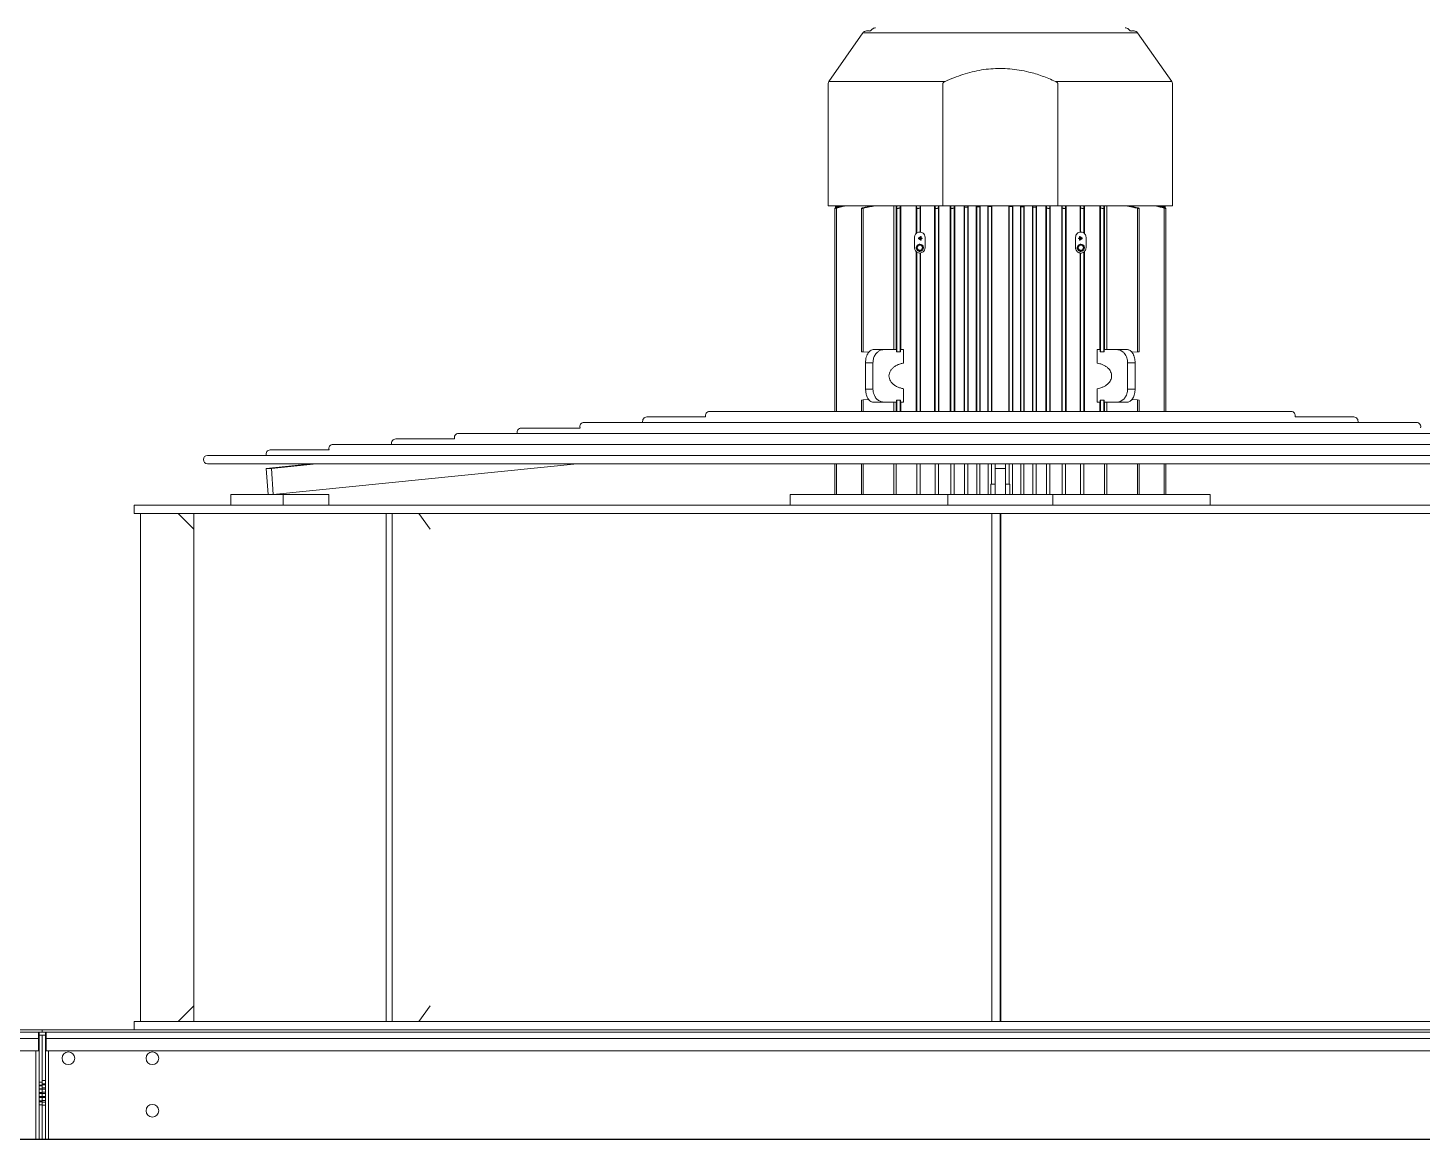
# Model space of a CAD drawing. Header units: centimetres. Extents: x 138114 to 163114, y -131897 to -111897.
# Drawn here: x 143332.5 to 143498.5, y -125928.1 to -125795.8 of the extents above; entities that cross this region are included whole.
import ezdxf

# ---------------------------------------------------------------- set-up
doc = ezdxf.new("R2010")
doc.units = ezdxf.units.CM
doc.header["$LTSCALE"] = 1.5
doc.layers.add('T-CIHAZ', color=101, linetype='Continuous', lineweight=30)

# ---------------------------------------------------------------- blocks, each defined once
blk = doc.blocks.new('BHETRBRTD')
at = {"color": 253, "lineweight": 18}
for p, q in [((-131.74, 807.47), (-135.8, 801.67)), ((-131.74, 807.47), (-99.04, 807.47)), ((-131.02, 807.69), (-131.33, 807.69)), ((-99.45, 807.69), (-99.77, 807.69)), ((-94.98, 801.67), (-99.04, 807.47)), ((-135.89, 801.39), (-135.89, 786.88)), ((-121.97, 801.67), (-135.8, 801.67)), ((-122.24, 786.88), (-122.24, 801.39)), ((-94.98, 801.67), (-108.82, 801.67)), ((-108.54, 801.39), (-108.54, 786.88)), ((-94.89, 786.88), (-94.89, 801.39)), ((-122.24, 786.88), (-135.89, 786.88)), ((-135.02, 786.8), (-135.02, 786.76)), ((-134.83, 786.85), (-134.74, 786.88)), ((-134.83, 786.84), (-134.83, 786.82)), ((-134.83, 786.8), (-134.83, 786.76)), ((-128.08, 769.75), (-128.08, 786.88)), ((-127.8, 786.88), (-127.8, 769.75)), ((-127.25, 769.75), (-127.25, 786.88)), ((-125.41, 786.88), (-125.41, 783.57)), ((-124.88, 783.74), (-124.88, 786.88)), ((-123.22, 786.88), (-123.22, 762.39)), ((-122.7, 762.39), (-122.7, 786.88)), ((-116.83, 786.88), (-122.24, 786.88)), ((-121.34, 786.88), (-121.34, 762.39)), ((-120.82, 762.39), (-120.82, 786.88)), ((-119.7, 786.88), (-119.7, 762.39)), ((-119.21, 762.39), (-119.21, 786.88)), ((-118.25, 786.88), (-118.25, 762.39)), ((-118.2, 762.39), (-118.2, 786.8)), ((-117.83, 786.82), (-117.83, 762.39)), ((-117.78, 762.39), (-117.78, 786.88)), ((-116.87, 786.88), (-116.87, 762.39)), ((-116.83, 786.88), (-116.45, 786.88)), ((-116.83, 762.39), (-116.83, 786.84)), ((-114.33, 786.88), (-116.45, 786.88)), ((-116.45, 786.88), (-116.45, 786.85)), ((-116.45, 786.88), (-116.45, 786.88)), ((-116.45, 786.85), (-116.45, 762.39)), ((-116.41, 762.39), (-116.41, 786.88)), ((-114.37, 786.88), (-114.37, 762.39)), ((-114.33, 786.88), (-113.95, 786.88)), ((-114.33, 786.85), (-114.33, 786.88)), ((-114.33, 786.88), (-114.33, 786.88)), ((-114.33, 762.39), (-114.33, 786.85)), ((-108.54, 786.88), (-113.95, 786.88)), ((-113.95, 786.84), (-113.95, 762.39)), ((-113.91, 762.39), (-113.91, 786.88)), ((-113, 786.88), (-113, 762.39)), ((-112.95, 762.39), (-112.95, 786.82)), ((-112.58, 786.8), (-112.58, 762.39)), ((-112.53, 762.39), (-112.53, 786.88)), ((-111.57, 786.88), (-111.57, 762.39)), ((-111.08, 762.39), (-111.08, 786.88)), ((-109.96, 786.88), (-109.96, 762.39)), ((-109.44, 762.39), (-109.44, 786.88)), ((-94.89, 786.88), (-108.54, 786.88)), ((-108.09, 786.88), (-108.09, 762.39)), ((-107.56, 762.39), (-107.56, 786.88)), ((-105.9, 786.88), (-105.9, 783.74)), ((-105.37, 783.57), (-105.37, 786.88)), ((-103.54, 786.88), (-103.54, 769.75)), ((-102.98, 769.75), (-102.98, 786.88)), ((-102.7, 786.88), (-102.7, 769.75)), ((-96.05, 786.88), (-95.95, 786.85)), ((-95.95, 786.82), (-95.95, 786.84)), ((-95.95, 786.76), (-95.95, 786.8)), ((-95.77, 786.76), (-95.77, 786.8)), ((-135.09, 786.57), (-135.09, 762.39)), ((-135.02, 786.76), (-135.02, 786.7)), ((-135.02, 786.7), (-135.02, 786.6)), ((-134.9, 786.61), (-134.9, 762.39)), ((-134.83, 786.74), (-134.83, 786.65)), ((-131.92, 786.57), (-131.92, 769.5)), ((-131.73, 786.58), (-131.73, 769.48)), ((-127.7, 769.5), (-127.7, 786.58)), ((-127.33, 786.64), (-127.33, 769.5)), ((-125.33, 783.64), (-125.33, 786.59)), ((-124.95, 786.64), (-124.95, 783.75)), ((-123.14, 762.39), (-123.14, 786.6)), ((-122.77, 786.64), (-122.77, 762.39)), ((-121.27, 762.39), (-121.27, 786.61)), ((-120.89, 786.63), (-120.89, 762.39)), ((-119.64, 762.39), (-119.64, 786.73)), ((-119.27, 786.75), (-119.27, 762.39)), ((-111.52, 762.39), (-111.52, 786.75)), ((-111.14, 786.73), (-111.14, 762.39)), ((-109.89, 762.39), (-109.89, 786.63)), ((-109.52, 786.61), (-109.52, 762.39)), ((-108.02, 762.39), (-108.02, 786.64)), ((-107.64, 786.6), (-107.64, 762.39)), ((-105.83, 783.75), (-105.83, 786.64)), ((-105.45, 786.59), (-105.45, 783.64)), ((-103.45, 769.5), (-103.45, 786.64)), ((-103.08, 786.58), (-103.08, 769.5)), ((-99.05, 769.48), (-99.05, 786.58)), ((-98.86, 769.48), (-98.86, 786.57)), ((-95.95, 786.65), (-95.95, 786.74)), ((-95.88, 762.39), (-95.88, 786.61)), ((-95.77, 786.7), (-95.77, 786.76)), ((-95.77, 786.6), (-95.77, 786.7)), ((-95.7, 762.39), (-95.7, 786.57)), ((-124.98, 783.75), (-125.14, 783.73)), ((-125.6, 783.13), (-125.6, 781.88)), ((-125.15, 782.17), (-125.31, 781.88)), ((-125.31, 781.88), (-125.15, 781.58)), ((-125.16, 782.2), (-125.15, 782.17)), ((-124.81, 782.17), (-125.15, 782.17)), ((-125.13, 782.93), (-125.13, 783.07)), ((-125.13, 783.07), (-125.07, 783.07)), ((-125.07, 782.93), (-125.13, 782.93)), ((-125.07, 783.07), (-125.07, 782.93)), ((-125.01, 782.86), (-125.01, 783.14)), ((-125.01, 783.14), (-124.95, 783.14)), ((-124.95, 782.86), (-125.01, 782.86)), ((-124.95, 783.14), (-124.95, 782.86)), ((-124.88, 782.78), (-124.88, 783.22)), ((-124.88, 783.22), (-124.82, 783.22)), ((-124.82, 782.78), (-124.88, 782.78)), ((-124.82, 783.22), (-124.82, 783.03)), ((-124.82, 783.03), (-124.7, 783.03)), ((-124.7, 782.97), (-124.82, 782.97)), ((-124.82, 782.97), (-124.82, 782.78)), ((-124.64, 781.88), (-124.81, 782.17)), ((-124.81, 781.58), (-124.64, 781.88)), ((-124.7, 783.03), (-124.7, 782.97)), ((-124.35, 781.88), (-124.35, 783.13)), ((-106.43, 781.88), (-106.43, 783.13)), ((-105.97, 782.17), (-106.14, 781.88)), ((-106.14, 781.88), (-105.97, 781.58)), ((-106.09, 783.03), (-106.09, 782.97)), ((-105.96, 783.03), (-106.09, 783.03)), ((-106.09, 782.97), (-105.96, 782.97)), ((-105.99, 782.2), (-105.97, 782.17)), ((-105.64, 782.17), (-105.97, 782.17)), ((-105.96, 783.22), (-105.96, 783.03)), ((-105.9, 783.22), (-105.96, 783.22)), ((-105.96, 782.97), (-105.96, 782.78)), ((-105.9, 782.78), (-105.96, 782.78)), ((-105.9, 782.78), (-105.9, 783.22)), ((-105.84, 783.14), (-105.77, 783.14)), ((-105.84, 783.14), (-105.84, 782.86)), ((-105.84, 782.86), (-105.77, 782.86)), ((-105.77, 782.86), (-105.77, 783.14)), ((-105.65, 783.07), (-105.71, 783.07)), ((-105.71, 783.07), (-105.71, 782.93)), ((-105.71, 782.93), (-105.65, 782.93)), ((-105.65, 782.93), (-105.65, 783.07)), ((-105.47, 781.88), (-105.64, 782.17)), ((-105.64, 781.58), (-105.47, 781.88)), ((-105.18, 783.13), (-105.18, 781.88)), ((-125.41, 781.43), (-125.41, 762.39)), ((-125.33, 762.39), (-125.33, 781.36)), ((-125.15, 781.58), (-124.81, 781.58)), ((-124.95, 781.25), (-124.95, 762.39)), ((-124.88, 762.39), (-124.88, 781.26)), ((-105.97, 781.58), (-105.64, 781.58)), ((-105.9, 781.26), (-105.9, 762.39)), ((-105.83, 762.39), (-105.83, 781.25)), ((-105.45, 781.36), (-105.45, 762.39)), ((-105.37, 762.39), (-105.37, 781.43)), ((-135.09, 778.25), (-135.09, 766.13)), ((-135.09, 778.25), (-135.09, 778.25)), ((-95.7, 778.25), (-95.69, 778.25)), ((-95.69, 778.25), (-95.69, 766.13)), ((-131.73, 769.48), (-131.08, 769.43)), ((-129.25, 769.75), (-130.52, 769.75)), ((-127.76, 769.75), (-129.25, 769.75)), ((-127.76, 769.75), (-127.76, 769.5)), ((-127.76, 769.5), (-127.7, 769.5)), ((-127.33, 769.5), (-127.26, 769.5)), ((-127.26, 769.5), (-127.26, 769.75)), ((-126.92, 769.75), (-127.26, 769.75)), ((-126.92, 768.15), (-126.92, 769.75)), ((-103.87, 769.75), (-103.87, 768.15)), ((-103.52, 769.75), (-103.87, 769.75)), ((-103.52, 769.75), (-103.52, 769.5)), ((-103.52, 769.5), (-103.45, 769.5)), ((-103.08, 769.5), (-103.45, 769.5)), ((-103.08, 769.5), (-103.02, 769.5)), ((-103.02, 769.5), (-103.02, 769.75)), ((-101.53, 769.75), (-103.02, 769.75)), ((-100.26, 769.75), (-101.53, 769.75)), ((-99.72, 769.43), (-99.05, 769.48)), ((-131.43, 768.19), (-130.55, 768.19)), ((-131.43, 765.06), (-131.43, 768.19)), ((-130.55, 768.19), (-130.55, 765.06)), ((-100.23, 765.06), (-100.23, 768.19)), ((-99.35, 768.19), (-100.23, 768.19)), ((-99.35, 768.19), (-99.35, 765.06)), ((-135.09, 766.13), (-135.09, 766.13)), ((-95.69, 766.13), (-95.7, 766.13)), ((-131.92, 763.75), (-131.73, 763.77)), ((-131.92, 763.75), (-131.92, 762.39)), ((-131.08, 763.82), (-131.73, 763.77)), ((-131.73, 763.77), (-131.73, 762.39)), ((-131.43, 765.06), (-130.55, 765.06)), ((-127.76, 763.5), (-127.76, 763.75)), ((-127.7, 763.75), (-127.76, 763.75)), ((-127.7, 762.39), (-127.7, 763.75)), ((-127.52, 763.75), (-127.7, 763.75)), ((-127.33, 763.75), (-127.33, 762.39)), ((-127.26, 763.75), (-127.33, 763.75)), ((-127.26, 763.75), (-127.26, 763.5)), ((-126.92, 763.5), (-126.92, 765.1)), ((-103.87, 765.1), (-103.87, 763.5)), ((-103.52, 763.5), (-103.52, 763.75)), ((-103.45, 763.75), (-103.52, 763.75)), ((-103.45, 762.39), (-103.45, 763.75)), ((-103.27, 763.75), (-103.45, 763.75)), ((-103.08, 763.75), (-103.08, 762.39)), ((-103.02, 763.75), (-103.08, 763.75)), ((-103.02, 763.75), (-103.02, 763.5)), ((-100.23, 765.06), (-99.35, 765.06)), ((-99.05, 763.77), (-99.71, 763.82)), ((-99.05, 762.39), (-99.05, 763.77)), ((-99.05, 763.77), (-98.86, 763.75)), ((-98.86, 762.39), (-98.86, 763.75)), ((-80.78, 762.39), (-150.01, 762.39)), ((-129.25, 763.5), (-130.52, 763.5)), ((-129.25, 763.5), (-127.76, 763.5)), ((-128.08, 762.39), (-128.08, 763.5)), ((-127.8, 763.5), (-127.8, 762.39)), ((-127.26, 763.5), (-126.92, 763.5)), ((-127.25, 762.39), (-127.25, 763.5)), ((-103.87, 763.5), (-103.52, 763.5)), ((-103.54, 763.5), (-103.54, 762.39)), ((-103.02, 763.5), (-101.53, 763.5)), ((-102.98, 762.39), (-102.98, 763.5)), ((-102.7, 763.5), (-102.7, 762.39)), ((-100.26, 763.5), (-101.53, 763.5)), ((-65.83, 761.08), (-164.95, 761.08)), ((-150.48, 761.73), (-157.48, 761.73)), ((-73.31, 761.73), (-80.3, 761.73)), ((-58.36, 760.42), (-65.36, 760.42)), ((-50.89, 759.77), (-179.89, 759.77)), ((-43.42, 759.12), (-50.42, 759.12)), ((-21.01, 757.16), (-209.78, 757.16)), ((-35.95, 758.46), (-194.83, 758.46)), ((-28.48, 757.81), (-35.47, 757.81)), ((-209.78, 756.16), (-21.01, 756.16)), ((-135.09, 756.16), (-135.09, 752.5)), ((-134.9, 756.16), (-134.9, 752.5)), ((-131.92, 756.16), (-131.92, 752.5)), ((-131.73, 756.16), (-131.73, 752.5)), ((-128.08, 752.5), (-128.08, 756.16)), ((-127.8, 756.16), (-127.8, 752.5)), ((-125.33, 752.5), (-125.33, 756.16)), ((-124.95, 756.16), (-124.95, 752.5)), ((-123.14, 752.5), (-123.14, 756.16)), ((-122.77, 756.16), (-122.77, 752.5)), ((-121.27, 752.5), (-121.27, 756.16)), ((-120.89, 756.16), (-120.89, 752.5)), ((-119.64, 752.5), (-119.64, 756.16)), ((-119.27, 756.16), (-119.27, 752.5)), ((-118.2, 752.5), (-118.2, 756.16)), ((-117.83, 756.16), (-117.83, 752.5)), ((-116.83, 752.5), (-116.83, 756.16)), ((-116.45, 756.16), (-116.45, 753.75)), ((-116.02, 756.16), (-116.02, 755.61)), ((-114.77, 755.61), (-116.02, 755.61)), ((-116.02, 755.61), (-116.02, 752.5)), ((-114.77, 756.16), (-114.77, 755.61)), ((-114.77, 755.61), (-114.77, 752.5)), ((-114.33, 753.75), (-114.33, 756.16)), ((-113.95, 756.16), (-113.95, 752.5)), ((-112.95, 752.5), (-112.95, 756.16)), ((-112.58, 756.16), (-112.58, 752.5)), ((-111.52, 752.5), (-111.52, 756.16)), ((-111.14, 756.16), (-111.14, 752.5)), ((-109.89, 752.5), (-109.89, 756.16)), ((-109.52, 756.16), (-109.52, 752.5)), ((-108.02, 752.5), (-108.02, 756.16)), ((-107.64, 756.16), (-107.64, 752.5)), ((-105.83, 752.5), (-105.83, 756.16)), ((-105.45, 756.16), (-105.45, 752.5)), ((-102.98, 752.5), (-102.98, 756.16)), ((-102.7, 756.16), (-102.7, 752.5)), ((-99.05, 752.5), (-99.05, 756.16)), ((-98.86, 752.5), (-98.86, 756.16)), ((-95.88, 752.5), (-95.88, 756.16)), ((-95.7, 752.5), (-95.7, 756.16)), ((-28.84, 752.5), (-65.03, 756.16)), ((-33.98, 756.16), (-28.61, 755.61)), ((-33.36, 756.16), (-27.98, 755.61)), ((-28.61, 755.61), (-28.84, 752.5)), ((-27.98, 755.61), (-28.61, 755.61)), ((-27.98, 755.61), (-28.22, 752.5)), ((-116.53, 753.75), (-116.53, 752.5)), ((-114.25, 753.75), (-114.77, 753.75)), ((-114.25, 752.5), (-114.25, 753.75)), ((-140.39, 752.5), (-140.39, 751.25)), ((-140.39, 752.5), (-121.64, 752.5)), ((-121.64, 752.5), (-121.64, 751.25)), ((-121.64, 752.5), (-109.14, 752.5)), ((-109.14, 752.5), (-109.14, 751.25)), ((-109.14, 752.5), (-90.39, 752.5)), ((-90.39, 751.25), (-90.39, 752.5)), ((-35.45, 752.5), (-35.45, 751.25)), ((-35.45, 752.5), (-30.02, 752.5)), ((-30.02, 752.5), (-30.02, 751.25)), ((-30.02, 752.5), (-23.77, 752.5)), ((-23.77, 752.5), (-23.77, 751.25)), ((-218.52, 751.25), (-12.27, 751.25)), ((-12.27, 750.25), (-12.27, 751.25)), ((-218.52, 750.25), (-12.27, 750.25)), ((-115.45, 750.25), (-115.45, 689.75)), ((-115.45, 750.25), (-115.45, 689.75)), ((-115.45, 749.26), (-115.39, 749.26)), ((-115.39, 689.75), (-115.39, 750.25)), ((-114.39, 689.75), (-114.39, 750.25)), ((-46.18, 750.25), (-47.51, 748.38)), ((-43, 689.75), (-43, 750.25)), ((-42.29, 689.75), (-42.29, 750.25)), ((-19.39, 689.75), (-19.39, 750.25)), ((-17.52, 750.25), (-19.39, 748.38)), ((-13.02, 689.75), (-13.02, 750.25)), ((-115.39, 747.9), (-115.45, 747.9)), ((-115.45, 747.49), (-115.39, 747.5)), ((-115.45, 742.15), (-115.39, 742.14)), ((-115.39, 740.77), (-115.45, 740.77)), ((-115.45, 740.38), (-115.39, 740.37)), ((-115.45, 740), (-115.39, 740)), ((-115.45, 738.75), (-115.39, 738.75)), ((-115.39, 726.38), (-115.45, 726.38)), ((-115.39, 726.25), (-115.45, 726.25)), ((-115.39, 725.25), (-115.45, 725.25)), ((-115.39, 725.08), (-115.45, 725.08)), ((-115.39, 720.75), (-115.45, 720.75)), ((-115.39, 720.25), (-115.45, 720.25)), ((-115.39, 719.89), (-115.45, 719.89)), ((-115.45, 719.61), (-115.39, 719.61)), ((-115.39, 719.46), (-115.45, 719.47)), ((-115.39, 718.11), (-115.45, 718.12)), ((-115.45, 718.11), (-115.39, 718.11)), ((-47.51, 691.63), (-46.18, 689.75)), ((-19.39, 691.63), (-17.52, 689.75)), ((-190.08, 689.75), (-12.27, 689.75)), ((-12.27, 688.75), (-12.27, 689.75)), ((-232.58, 688.75), (-37.27, 688.75)), ((-232.58, 688.5), (-1.79, 688.5)), ((-1.79, 687.75), (-232.58, 687.75)), ((-215.08, 688.75), (-1.33, 688.75)), ((-215.08, 688.5), (-1.33, 688.5)), ((-1.79, 687.75), (-215.08, 687.75)), ((-1.79, 688.5), (-1.79, 687.75)), ((-1.71, 688.13), (-1.79, 688.13)), ((-1.79, 687.75), (-1.79, 686.25)), ((-1.71, 688.5), (-1.71, 688.13)), ((-1.7, 682.72), (-1.7, 688.12)), ((-1.33, 688.12), (-1.7, 688.12)), ((-1.33, 688.75), (-1.33, 688.5)), ((229.92, 688.75), (-1.33, 688.75)), ((-1.33, 688.5), (-1.33, 688.75)), ((229.92, 688.5), (-1.33, 688.5)), ((-1.33, 688.12), (-0.95, 688.12)), ((-1.33, 688.12), (-1.33, 682.54)), ((-1.33, 682.72), (-1.33, 688.12)), ((-0.95, 688.5), (-0.95, 688.13)), ((-0.95, 688.13), (-0.87, 688.13)), ((-0.95, 688.12), (-0.95, 682.54)), ((-0.87, 687.75), (-0.87, 688.5)), ((-0.87, 686.25), (-0.87, 687.75)), ((229.92, 687.75), (-0.87, 687.75)), ((-2.08, 686.25), (-232.58, 686.25)), ((-1.79, 686.25), (-215.08, 686.25)), ((-2.08, 686.25), (-2.08, 675.75)), ((229.92, 686.25), (-0.87, 686.25)), ((-0.58, 675.75), (-0.58, 686.25)), ((-1.33, 682.72), (-1.7, 682.72)), ((-1.7, 682.34), (-1.7, 682.72)), ((-1.7, 682.34), (-1.33, 682.34)), ((-1.7, 682.23), (-1.7, 682.34)), ((-1.33, 682.23), (-1.7, 682.23)), ((-1.7, 681.85), (-1.7, 682.23)), ((-0.95, 682.54), (-1.33, 682.54)), ((-1.33, 682.54), (-1.33, 682.44)), ((-1.33, 682.34), (-1.33, 682.44)), ((-1.33, 682.23), (-1.33, 682.34)), ((-1.33, 682.2), (-1.33, 682.23)), ((-0.95, 682.54), (-0.95, 682.16)), ((-1.7, 681.85), (-1.33, 681.85)), ((-1.7, 681.7), (-1.7, 681.85)), ((-1.33, 681.7), (-1.7, 681.7)), ((-1.7, 681.33), (-1.7, 681.7)), ((-1.7, 681.33), (-1.33, 681.33)), ((-1.7, 681.19), (-1.7, 681.33)), ((-1.33, 681.19), (-1.7, 681.19)), ((-1.7, 680.81), (-1.7, 681.19)), ((-1.7, 680.81), (-1.33, 680.81)), ((-1.7, 680.72), (-1.7, 680.81)), ((-1.33, 680.72), (-1.7, 680.72)), ((-1.7, 680.35), (-1.7, 680.72)), ((-1.33, 682.2), (-1.33, 682.16)), ((-1.33, 682.16), (-0.95, 682.16)), ((-1.33, 682.16), (-1.33, 682.1)), ((-0.95, 682.1), (-1.33, 682.1)), ((-1.33, 682.1), (-1.33, 681.98)), ((-1.33, 681.85), (-1.33, 681.98)), ((-1.33, 681.7), (-1.33, 681.85)), ((-1.33, 681.73), (-0.95, 681.73)), ((-1.33, 681.73), (-1.33, 681.69)), ((-0.95, 681.69), (-1.33, 681.69)), ((-1.33, 681.69), (-1.33, 681.51)), ((-1.33, 681.33), (-1.33, 681.51)), ((-1.33, 681.19), (-1.33, 681.33)), ((-1.33, 681.32), (-0.95, 681.32)), ((-1.33, 681.32), (-1.33, 681.19)), ((-0.95, 681.19), (-1.33, 681.19)), ((-1.33, 681.19), (-1.33, 680.81)), ((-1.33, 680.81), (-1.33, 681.19)), ((-1.33, 680.81), (-0.95, 680.81)), ((-1.33, 680.81), (-1.33, 680.7)), ((-1.33, 680.72), (-1.33, 680.81)), ((-0.95, 680.7), (-1.33, 680.7)), ((-1.33, 680.7), (-1.33, 680.52)), ((-0.95, 682.16), (-0.95, 682.1)), ((-0.95, 682.1), (-0.95, 681.73)), ((-0.95, 681.73), (-0.95, 681.69)), ((-0.95, 681.69), (-0.95, 681.32)), ((-0.95, 681.32), (-0.95, 681.19)), ((-0.95, 681.19), (-0.95, 680.81)), ((-0.95, 680.81), (-0.95, 680.7)), ((-0.95, 680.7), (-0.95, 680.32)), ((-1.7, 680.35), (-1.33, 680.35)), ((-1.7, 680.17), (-1.7, 680.35)), ((-1.33, 680.17), (-1.7, 680.17)), ((-1.7, 679.79), (-1.7, 680.17)), ((-1.7, 679.79), (-1.33, 679.79)), ((-1.7, 675.75), (-1.7, 679.79)), ((-1.33, 680.35), (-1.33, 680.52)), ((-1.33, 680.17), (-1.33, 680.35)), ((-1.33, 680.32), (-0.95, 680.32)), ((-1.33, 680.32), (-1.33, 680.2)), ((-0.95, 680.2), (-1.33, 680.2)), ((-1.33, 680), (-1.33, 680.17)), ((-1.33, 680), (-1.33, 679.83)), ((-1.33, 679.83), (-0.95, 679.83)), ((-1.33, 679.83), (-1.33, 675.75)), ((-1.33, 675.75), (-1.33, 679.79)), ((-0.95, 680.32), (-0.95, 680.2)), ((-0.95, 680.2), (-0.95, 679.83)), ((-0.95, 679.83), (-0.95, 675.75)), ((-232.83, 675.75), (-1.33, 675.75)), ((-1.33, 675.75), (231.5, 675.75))]:
    blk.add_line(p, q, dxfattribs=at)
blk.add_line((231.5, 675.75), (-231.5, 675.75))
at = {"color": 253, "lineweight": 18, "flags": 128}
for points in [[(-134.83, 786.75), (-134.58, 786.82), (-134.38, 786.88)], [(-134.56, 786.88), (-134.71, 786.84), (-134.83, 786.8)], [(-134.83, 786.82), (-134.71, 786.85), (-134.61, 786.88)], [(-134.71, 786.88), (-134.78, 786.86), (-134.83, 786.84)], [(-119.25, 786.88), (-119.26, 786.81), (-119.27, 786.75)], [(-118.2, 786.8), (-118.21, 786.84), (-118.21, 786.88)], [(-117.82, 786.88), (-117.83, 786.84), (-117.83, 786.82)], [(-116.83, 786.84), (-116.83, 786.86), (-116.83, 786.88)], [(-113.95, 786.88), (-113.95, 786.86), (-113.95, 786.84)], [(-112.95, 786.82), (-112.96, 786.85), (-112.96, 786.88)], [(-112.57, 786.88), (-112.58, 786.83), (-112.58, 786.8)], [(-111.52, 786.75), (-111.52, 786.82), (-111.53, 786.88)], [(-96.41, 786.88), (-96.15, 786.81), (-95.95, 786.75)], [(-95.95, 786.8), (-96.1, 786.84), (-96.22, 786.88)], [(-96.17, 786.88), (-96.05, 786.84), (-95.95, 786.82)], [(-95.95, 786.84), (-96.02, 786.86), (-96.07, 786.88)], [(-125.31, 781.88), (-125.33, 781.88), (-125.35, 781.88)], [(-124.81, 782.17), (-124.8, 782.19), (-124.79, 782.2)], [(-124.64, 781.88), (-124.62, 781.88), (-124.6, 781.88)], [(-106.14, 781.88), (-106.16, 781.88), (-106.18, 781.88)], [(-105.64, 782.17), (-105.63, 782.19), (-105.62, 782.2)], [(-105.47, 781.88), (-105.45, 781.88), (-105.43, 781.88)], [(-125.15, 781.58), (-125.16, 781.57), (-125.16, 781.55)], [(-124.79, 781.55), (-124.8, 781.57), (-124.81, 781.58)], [(-105.97, 781.58), (-105.98, 781.57), (-105.99, 781.55)], [(-105.62, 781.55), (-105.63, 781.57), (-105.64, 781.58)]]:
    blk.add_lwpolyline(points, dxfattribs=at)
at = {"color": 253, "lineweight": 18}
for centre in [(-14.45, 685.38), (-4.45, 685.38), (-14.45, 679.13)]:
    blk.add_circle(centre, 0.75, dxfattribs=at)
for centre, radius, start, end in [((-131.02, 808.06), 0.375, 270, 323.1301), ((-99.77, 808.06), 0.375, 216.8699, 270), ((-105.81, 783.13), 0.625, 74.7505, 180), ((-105.81, 783.13), 0.625, 0, 74.7505), ((-124.98, 781.88), 0.438, 90, 270), ((-105.81, 781.88), 0.625, 180, 285.2495), ((-105.81, 781.88), 0.437, 90, 270), ((-105.81, 781.88), 0.625, 285.2495, 0), ((-150.01, 761.89), 0.5, 90, 197.8988), ((-80.78, 761.89), 0.5, 342.1012, 90), ((-164.95, 760.58), 0.5, 90, 197.8988), ((-157.48, 761.23), 0.5, 90, 197.8988), ((-73.31, 761.23), 0.5, 342.1012, 90), ((-65.83, 760.58), 0.5, 342.1012, 90), ((-58.36, 759.92), 0.5, 342.1012, 90), ((-50.89, 759.27), 0.5, 342.1012, 90), ((-43.42, 758.62), 0.5, 342.1012, 90), ((-35.95, 757.96), 0.5, 342.1012, 90), ((-28.48, 757.31), 0.5, 342.1012, 90), ((-21.01, 756.66), 0.5, 270, 90)]:
    blk.add_arc(centre, radius, start, end, dxfattribs=at)
for points, knots in [([(-131.33, 807.69), (-131.37, 807.68), (-131.46, 807.68), (-131.61, 807.61), (-131.69, 807.53), (-131.74, 807.47)], [0, 0, 0, 0, 0.277094, 0.562239, 1, 1, 1, 1]), ([(-130.27, 808.05), (-130.29, 808.06), (-130.39, 808.07), (-130.56, 808), (-130.67, 807.89), (-130.72, 807.84)], [0, 0, 0, 0, 0.130936, 0.589294, 1, 1, 1, 1]), ([(-100.07, 807.84), (-100.11, 807.88), (-100.19, 807.98), (-100.36, 808.05), (-100.47, 808.05), (-100.52, 808.05)], [0, 0, 0, 0, 0.345244, 0.72818, 1, 1, 1, 1]), ([(-99.04, 807.47), (-99.07, 807.51), (-99.13, 807.58), (-99.27, 807.67), (-99.38, 807.68), (-99.45, 807.69)], [0, 0, 0, 0, 0.277094, 0.562239, 1, 1, 1, 1]), ([(-121.97, 801.67), (-121.7, 801.79), (-121.17, 802.03), (-120.37, 802.33), (-119.57, 802.6), (-118.67, 802.84), (-117.66, 803.05), (-116.53, 803.2), (-115.77, 803.22), (-115.39, 803.23)], [0, 0, 0, 0, 0.129033, 0.254878, 0.378093, 0.499276, 0.666667, 0.833208, 1, 1, 1, 1]), ([(-115.39, 803.23), (-115.02, 803.22), (-114.27, 803.2), (-113.15, 803.06), (-112.04, 802.83), (-110.94, 802.52), (-109.87, 802.14), (-109.17, 801.83), (-108.82, 801.67)], [0, 0, 0, 0, 0.165034, 0.330329, 0.496985, 0.663566, 0.831078, 1, 1, 1, 1]), ([(-135.89, 801.39), (-135.89, 801.44), (-135.88, 801.55), (-135.82, 801.63), (-135.8, 801.67)], [0, 0, 0, 0, 0.56, 1, 1, 1, 1]), ([(-122.24, 801.39), (-122.24, 801.4), (-122.24, 801.44), (-122.21, 801.5), (-122.12, 801.59), (-122.03, 801.64), (-121.97, 801.67)], [0, 0, 0, 0, 0.1209523, 0.2506491, 0.500344, 1, 1, 1, 1]), ([(-108.82, 801.67), (-108.75, 801.64), (-108.66, 801.59), (-108.58, 801.5), (-108.55, 801.44), (-108.54, 801.4), (-108.54, 801.39)], [0, 0, 0, 0, 0.499671, 0.749503, 0.879186, 1, 1, 1, 1]), ([(-94.89, 801.39), (-94.9, 801.44), (-94.91, 801.55), (-94.96, 801.63), (-94.98, 801.67)], [0, 0, 0, 0, 0.56, 1, 1, 1, 1]), ([(-135.02, 786.8), (-135.02, 786.8), (-135.01, 786.8), (-135, 786.8), (-134.97, 786.81), (-134.9, 786.83), (-134.86, 786.84), (-134.83, 786.85)], [0, 0, 0, 0, 0.124122, 0.250801, 0.50022, 0.749651, 1, 1, 1, 1]), ([(-134.83, 786.84), (-134.85, 786.84), (-134.9, 786.83), (-134.95, 786.81), (-134.99, 786.8), (-135, 786.8), (-135.01, 786.8), (-135.02, 786.8), (-135.02, 786.8)], [0, 0, 0, 0, 0.249474, 0.498668, 0.626507, 0.748904, 0.875117, 1, 1, 1, 1]), ([(-135.02, 786.76), (-135.02, 786.76), (-135.01, 786.76), (-135, 786.77), (-134.97, 786.78), (-134.92, 786.79), (-134.89, 786.8), (-134.87, 786.81), (-134.85, 786.81), (-134.83, 786.82)], [0, 0, 0, 0, 0.123643, 0.250548, 0.499742, 0.748934, 0.779282, 0.831306, 1, 1, 1, 1]), ([(-134.83, 786.8), (-134.85, 786.8), (-134.9, 786.79), (-134.95, 786.77), (-134.99, 786.77), (-135, 786.76), (-135.01, 786.76), (-135.02, 786.76), (-135.02, 786.76)], [0, 0, 0, 0, 0.249475, 0.498648, 0.626091, 0.748883, 0.874759, 1, 1, 1, 1]), ([(-133.85, 786.88), (-134.04, 786.83), (-134.39, 786.74), (-134.74, 786.65), (-134.9, 786.61)], [0, 0, 0, 0, 0.553769, 1, 1, 1, 1]), ([(-134.9, 786.63), (-134.73, 786.68), (-134.42, 786.76), (-134.11, 786.84), (-133.98, 786.88)], [0, 0, 0, 0, 0.5656045, 1, 1, 1, 1]), ([(-134.29, 786.88), (-134.39, 786.85), (-134.57, 786.8), (-134.75, 786.76), (-134.83, 786.74)], [0, 0, 0, 0, 0.556714, 1, 1, 1, 1]), ([(-130.32, 786.88), (-130.58, 786.82), (-131.06, 786.73), (-131.53, 786.63), (-131.73, 786.58)], [0, 0, 0, 0, 0.56, 1, 1, 1, 1]), ([(-131.73, 786.64), (-131.53, 786.69), (-131.18, 786.77), (-130.83, 786.84), (-130.67, 786.88)], [0, 0, 0, 0, 0.565492, 1, 1, 1, 1]), ([(-127.7, 786.58), (-127.71, 786.64), (-127.72, 786.74), (-127.74, 786.83), (-127.74, 786.88)], [0, 0, 0, 0, 0.56, 1, 1, 1, 1]), ([(-127.3, 786.88), (-127.31, 786.83), (-127.32, 786.76), (-127.32, 786.68), (-127.33, 786.64)], [0, 0, 0, 0, 0.554508, 1, 1, 1, 1]), ([(-125.33, 786.59), (-125.33, 786.65), (-125.35, 786.74), (-125.36, 786.83), (-125.36, 786.88)], [0, 0, 0, 0, 0.56, 1, 1, 1, 1]), ([(-124.93, 786.88), (-124.93, 786.83), (-124.94, 786.75), (-124.95, 786.68), (-124.95, 786.64)], [0, 0, 0, 0, 0.554479, 1, 1, 1, 1]), ([(-123.14, 786.6), (-123.15, 786.65), (-123.16, 786.75), (-123.17, 786.84), (-123.17, 786.88)], [0, 0, 0, 0, 0.566401, 1, 1, 1, 1]), ([(-122.74, 786.88), (-122.75, 786.83), (-122.75, 786.75), (-122.76, 786.67), (-122.77, 786.64)], [0, 0, 0, 0, 0.554445, 1, 1, 1, 1]), ([(-121.27, 786.61), (-121.27, 786.66), (-121.28, 786.75), (-121.29, 786.84), (-121.29, 786.88)], [0, 0, 0, 0, 0.566231, 1, 1, 1, 1]), ([(-120.87, 786.88), (-120.87, 786.83), (-120.88, 786.75), (-120.89, 786.67), (-120.89, 786.63)], [0, 0, 0, 0, 0.554396, 1, 1, 1, 1]), ([(-119.64, 786.73), (-119.64, 786.76), (-119.65, 786.81), (-119.65, 786.85), (-119.66, 786.88)], [0, 0, 0, 0, 0.563316, 1, 1, 1, 1]), ([(-117.83, 786.82), (-117.83, 786.81), (-117.83, 786.81), (-117.84, 786.8), (-117.85, 786.79), (-117.87, 786.78), (-117.91, 786.77), (-117.96, 786.77), (-118.02, 786.76), (-118.08, 786.76), (-118.12, 786.77), (-118.16, 786.77), (-118.19, 786.78), (-118.2, 786.8), (-118.2, 786.8)], [0, 0, 0, 0, 0.084328, 0.11027, 0.125334, 0.250097, 0.316767, 0.380663, 0.500022, 0.622292, 0.685495, 0.75007, 0.875015, 1, 1, 1, 1]), ([(-116.45, 786.85), (-116.46, 786.84), (-116.46, 786.83), (-116.5, 786.82), (-116.54, 786.81), (-116.58, 786.8), (-116.64, 786.8), (-116.7, 786.8), (-116.74, 786.8), (-116.78, 786.81), (-116.82, 786.82), (-116.83, 786.84), (-116.83, 786.84)], [0, 0, 0, 0, 0.124913, 0.249721, 0.315836, 0.379559, 0.499748, 0.62138, 0.684804, 0.749952, 0.874967, 1, 1, 1, 1]), ([(-113.95, 786.84), (-113.96, 786.84), (-113.96, 786.82), (-114, 786.81), (-114.04, 786.8), (-114.08, 786.8), (-114.14, 786.8), (-114.2, 786.8), (-114.24, 786.81), (-114.28, 786.82), (-114.32, 786.83), (-114.33, 786.84), (-114.33, 786.85)], [0, 0, 0, 0, 0.124912, 0.249695, 0.314792, 0.378163, 0.499694, 0.620002, 0.683789, 0.74997, 0.874987, 1, 1, 1, 1]), ([(-112.58, 786.8), (-112.58, 786.8), (-112.59, 786.78), (-112.62, 786.77), (-112.66, 786.77), (-112.71, 786.76), (-112.77, 786.76), (-112.83, 786.77), (-112.87, 786.77), (-112.91, 786.78), (-112.93, 786.79), (-112.94, 786.8), (-112.95, 786.81), (-112.95, 786.81), (-112.95, 786.82)], [0, 0, 0, 0, 0.12485, 0.24956, 0.314091, 0.377248, 0.499427, 0.618913, 0.682878, 0.749621, 0.874417, 0.889802, 0.915891, 1, 1, 1, 1]), ([(-111.13, 786.88), (-111.13, 786.85), (-111.13, 786.8), (-111.14, 786.76), (-111.14, 786.73)], [0, 0, 0, 0, 0.556684, 1, 1, 1, 1]), ([(-109.89, 786.63), (-109.9, 786.68), (-109.9, 786.76), (-109.91, 786.84), (-109.92, 786.88)], [0, 0, 0, 0, 0.565604, 1, 1, 1, 1]), ([(-109.49, 786.88), (-109.49, 786.83), (-109.5, 786.74), (-109.51, 786.65), (-109.52, 786.61)], [0, 0, 0, 0, 0.553769, 1, 1, 1, 1]), ([(-108.02, 786.64), (-108.02, 786.68), (-108.03, 786.76), (-108.04, 786.84), (-108.04, 786.88)], [0, 0, 0, 0, 0.5655553, 1, 1, 1, 1]), ([(-107.61, 786.88), (-107.62, 786.83), (-107.63, 786.73), (-107.64, 786.64), (-107.64, 786.6)], [0, 0, 0, 0, 0.553599, 1, 1, 1, 1]), ([(-105.83, 786.64), (-105.83, 786.69), (-105.84, 786.76), (-105.85, 786.84), (-105.85, 786.88)], [0, 0, 0, 0, 0.565521, 1, 1, 1, 1]), ([(-105.42, 786.88), (-105.43, 786.82), (-105.44, 786.73), (-105.45, 786.64), (-105.45, 786.59)], [0, 0, 0, 0, 0.56, 1, 1, 1, 1]), ([(-103.45, 786.64), (-103.46, 786.69), (-103.47, 786.77), (-103.48, 786.84), (-103.48, 786.88)], [0, 0, 0, 0, 0.565492, 1, 1, 1, 1]), ([(-103.04, 786.88), (-103.05, 786.82), (-103.06, 786.73), (-103.07, 786.63), (-103.08, 786.58)], [0, 0, 0, 0, 0.5599998, 1, 1, 1, 1]), ([(-99.05, 786.58), (-99.31, 786.64), (-99.78, 786.74), (-100.25, 786.83), (-100.46, 786.88)], [0, 0, 0, 0, 0.56, 1, 1, 1, 1]), ([(-100.11, 786.88), (-99.91, 786.83), (-99.56, 786.76), (-99.21, 786.68), (-99.05, 786.64)], [0, 0, 0, 0, 0.554508, 1, 1, 1, 1]), ([(-95.88, 786.61), (-96.08, 786.66), (-96.43, 786.75), (-96.79, 786.84), (-96.94, 786.88)], [0, 0, 0, 0, 0.566231, 1, 1, 1, 1]), ([(-96.81, 786.88), (-96.63, 786.83), (-96.33, 786.75), (-96.02, 786.67), (-95.88, 786.63)], [0, 0, 0, 0, 0.554396, 1, 1, 1, 1]), ([(-95.95, 786.74), (-96.05, 786.76), (-96.23, 786.81), (-96.41, 786.86), (-96.49, 786.88)], [0, 0, 0, 0, 0.563286, 1, 1, 1, 1]), ([(-95.95, 786.85), (-95.93, 786.84), (-95.88, 786.83), (-95.83, 786.82), (-95.79, 786.81), (-95.78, 786.8), (-95.78, 786.8)], [0, 0, 0, 0, 0.3291732, 0.6580479, 0.8321323, 1, 1, 1, 1]), ([(-95.77, 786.8), (-95.77, 786.8), (-95.76, 786.8), (-95.78, 786.8), (-95.8, 786.8), (-95.83, 786.81), (-95.88, 786.83), (-95.93, 786.84), (-95.95, 786.84)], [0, 0, 0, 0, 0.0063429, 0.247548, 0.3736339, 0.5033463, 0.7513165, 1, 1, 1, 1]), ([(-95.95, 786.82), (-95.93, 786.81), (-95.91, 786.81), (-95.89, 786.8), (-95.86, 786.79), (-95.82, 786.78), (-95.78, 786.77), (-95.77, 786.76), (-95.77, 786.76)], [0, 0, 0, 0, 0.192022, 0.251348, 0.286073, 0.570797, 0.855281, 1, 1, 1, 1]), ([(-95.77, 786.76), (-95.77, 786.76), (-95.77, 786.76), (-95.77, 786.76), (-95.78, 786.76), (-95.8, 786.77), (-95.83, 786.77), (-95.88, 786.79), (-95.93, 786.8), (-95.95, 786.8)], [0, 0, 0, 0, 0.004902, 0.125691, 0.248799, 0.374534, 0.503186, 0.751561, 1, 1, 1, 1]), ([(-135.09, 786.57), (-135.08, 786.58), (-135.08, 786.58), (-135.04, 786.6), (-135, 786.61), (-134.97, 786.62), (-134.96, 786.62), (-134.94, 786.63), (-134.92, 786.63), (-134.9, 786.63)], [0, 0, 0, 0, 0.249547, 0.499045, 0.748506, 0.752888, 0.785401, 0.873888, 1, 1, 1, 1]), ([(-134.9, 786.61), (-134.92, 786.6), (-134.97, 786.59), (-135.02, 786.58), (-135.06, 786.57), (-135.07, 786.57), (-135.08, 786.57), (-135.09, 786.57), (-135.09, 786.57)], [0, 0, 0, 0, 0.249475, 0.498604, 0.625255, 0.748841, 0.873998, 1, 1, 1, 1]), ([(-134.83, 786.74), (-134.85, 786.73), (-134.9, 786.72), (-134.95, 786.71), (-134.98, 786.7), (-135, 786.7), (-135.01, 786.7), (-135.02, 786.7), (-135.01, 786.7), (-135, 786.71), (-134.97, 786.72), (-134.91, 786.74), (-134.86, 786.75), (-134.83, 786.75)], [0, 0, 0, 0, 0.124769, 0.24938, 0.312931, 0.374531, 0.437309, 0.500101, 0.561798, 0.625485, 0.750188, 0.874876, 1, 1, 1, 1]), ([(-131.92, 786.57), (-131.92, 786.58), (-131.91, 786.59), (-131.88, 786.6), (-131.85, 786.61), (-131.8, 786.63), (-131.76, 786.64), (-131.73, 786.64)], [0, 0, 0, 0, 0.249749, 0.499452, 0.543781, 0.749668, 1, 1, 1, 1]), ([(-131.73, 786.58), (-131.76, 786.58), (-131.79, 786.57), (-131.84, 786.57), (-131.87, 786.56), (-131.89, 786.56), (-131.91, 786.57), (-131.92, 786.57), (-131.92, 786.57), (-131.92, 786.57)], [0, 0, 0, 0, 0.249142, 0.37585, 0.499157, 0.620934, 0.744795, 0.871051, 1, 1, 1, 1]), ([(-127.33, 786.64), (-127.33, 786.64), (-127.34, 786.63), (-127.36, 786.62), (-127.37, 786.61), (-127.4, 786.6), (-127.44, 786.59), (-127.5, 786.58), (-127.55, 786.57), (-127.59, 786.57), (-127.62, 786.56), (-127.65, 786.56), (-127.67, 786.57), (-127.7, 786.57), (-127.7, 786.58), (-127.7, 786.58)], [0, 0, 0, 0, 0.124752, 0.1872173, 0.2290498, 0.2500833, 0.3747133, 0.4992498, 0.5638267, 0.6269788, 0.6888551, 0.7496138, 0.8114901, 0.875077, 1, 1, 1, 1]), ([(-124.95, 786.64), (-124.96, 786.63), (-124.96, 786.62), (-124.99, 786.61), (-125.02, 786.6), (-125.07, 786.59), (-125.13, 786.57), (-125.18, 786.57), (-125.21, 786.57), (-125.25, 786.57), (-125.28, 786.57), (-125.3, 786.57), (-125.32, 786.58), (-125.33, 786.59), (-125.33, 786.59)], [0, 0, 0, 0, 0.124774, 0.205395, 0.250004, 0.374641, 0.49919, 0.562651, 0.625433, 0.687696, 0.749602, 0.811094, 0.875058, 1, 1, 1, 1]), ([(-122.77, 786.64), (-122.77, 786.63), (-122.78, 786.62), (-122.82, 786.6), (-122.88, 786.58), (-122.94, 786.57), (-122.99, 786.57), (-123.03, 786.57), (-123.06, 786.57), (-123.1, 786.58), (-123.13, 786.58), (-123.14, 786.6), (-123.14, 786.6)], [0, 0, 0, 0, 0.124913, 0.249771, 0.374526, 0.499198, 0.561853, 0.624417, 0.687053, 0.749927, 0.874923, 1, 1, 1, 1]), ([(-120.89, 786.63), (-120.89, 786.63), (-120.89, 786.63), (-120.9, 786.62), (-120.9, 786.62), (-120.92, 786.61), (-120.94, 786.6), (-121, 786.58), (-121.04, 786.58), (-121.08, 786.57), (-121.12, 786.57), (-121.15, 786.57), (-121.18, 786.57), (-121.22, 786.58), (-121.26, 786.59), (-121.26, 786.6), (-121.27, 786.61)], [0, 0, 0, 0, 0.062729, 0.10666, 0.119167, 0.123052, 0.250012, 0.3746, 0.438368, 0.49974, 0.561598, 0.623854, 0.686671, 0.750209, 0.875077, 1, 1, 1, 1]), ([(-119.45, 786.7), (-119.48, 786.7), (-119.51, 786.7), (-119.56, 786.7), (-119.6, 786.7), (-119.63, 786.72), (-119.64, 786.73), (-119.64, 786.73)], [0, 0, 0, 0, 0.245892, 0.371956, 0.500097, 0.749993, 1, 1, 1, 1]), ([(-119.27, 786.75), (-119.27, 786.75), (-119.28, 786.74), (-119.32, 786.72), (-119.37, 786.71), (-119.42, 786.7), (-119.44, 786.7), (-119.45, 786.7)], [0, 0, 0, 0, 0.249945, 0.499725, 0.749298, 0.876644, 1, 1, 1, 1]), ([(-111.33, 786.7), (-111.35, 786.7), (-111.39, 786.7), (-111.43, 786.71), (-111.47, 786.72), (-111.51, 786.74), (-111.51, 786.75), (-111.52, 786.75)], [0, 0, 0, 0, 0.237319, 0.365655, 0.500347, 0.749926, 1, 1, 1, 1]), ([(-111.14, 786.73), (-111.14, 786.73), (-111.15, 786.72), (-111.19, 786.7), (-111.23, 786.7), (-111.27, 786.7), (-111.3, 786.7), (-111.33, 786.7)], [0, 0, 0, 0, 0.24999, 0.499686, 0.627879, 0.753997, 1, 1, 1, 1]), ([(-109.52, 786.61), (-109.52, 786.6), (-109.52, 786.59), (-109.56, 786.58), (-109.6, 786.57), (-109.63, 786.57), (-109.67, 786.57), (-109.7, 786.57), (-109.74, 786.58), (-109.79, 786.58), (-109.84, 786.6), (-109.87, 786.61), (-109.88, 786.62), (-109.88, 786.62), (-109.89, 786.63), (-109.89, 786.63), (-109.89, 786.63)], [0, 0, 0, 0, 0.124754, 0.249338, 0.312835, 0.375609, 0.43782, 0.499629, 0.561062, 0.624905, 0.749737, 0.874541, 0.87685, 0.893246, 0.937184, 1, 1, 1, 1]), ([(-107.64, 786.6), (-107.64, 786.6), (-107.65, 786.58), (-107.69, 786.58), (-107.72, 786.57), (-107.76, 786.57), (-107.79, 786.57), (-107.84, 786.57), (-107.9, 786.58), (-107.96, 786.6), (-108.01, 786.62), (-108.01, 786.63), (-108.02, 786.64)], [0, 0, 0, 0, 0.124904, 0.249624, 0.312472, 0.375081, 0.437614, 0.500236, 0.625068, 0.750065, 0.874996, 1, 1, 1, 1]), ([(-105.45, 786.59), (-105.46, 786.59), (-105.46, 786.58), (-105.48, 786.57), (-105.51, 786.57), (-105.54, 786.57), (-105.57, 786.57), (-105.6, 786.57), (-105.65, 786.57), (-105.71, 786.59), (-105.76, 786.6), (-105.79, 786.61), (-105.82, 786.62), (-105.83, 786.63), (-105.83, 786.64)], [0, 0, 0, 0, 0.12476, 0.188579, 0.249951, 0.311847, 0.374097, 0.436864, 0.500308, 0.625039, 0.749897, 0.794555, 0.875153, 1, 1, 1, 1]), ([(-103.08, 786.58), (-103.08, 786.58), (-103.08, 786.58), (-103.1, 786.57), (-103.12, 786.56), (-103.16, 786.56), (-103.2, 786.57), (-103.23, 786.57), (-103.28, 786.58), (-103.33, 786.59), (-103.37, 786.6), (-103.41, 786.61), (-103.45, 786.63), (-103.45, 786.64), (-103.45, 786.64)], [0, 0, 0, 0, 0.066815, 0.130756, 0.249892, 0.310648, 0.372518, 0.435662, 0.500229, 0.610746, 0.677006, 0.750498, 0.875103, 1, 1, 1, 1]), ([(-99.05, 786.64), (-99.02, 786.64), (-98.99, 786.63), (-98.95, 786.62), (-98.93, 786.61), (-98.9, 786.6), (-98.87, 786.59), (-98.86, 786.58), (-98.86, 786.57), (-98.87, 786.57), (-98.89, 786.56), (-98.91, 786.56), (-98.94, 786.57), (-98.99, 786.57), (-99.02, 786.58), (-99.05, 786.58)], [0, 0, 0, 0, 0.124752, 0.187217, 0.22905, 0.250083, 0.374713, 0.49925, 0.563827, 0.626979, 0.688855, 0.749614, 0.81149, 0.875077, 1, 1, 1, 1]), ([(-95.95, 786.75), (-95.93, 786.75), (-95.88, 786.74), (-95.82, 786.72), (-95.78, 786.71), (-95.77, 786.7), (-95.77, 786.7), (-95.77, 786.7), (-95.78, 786.7), (-95.8, 786.7), (-95.83, 786.71), (-95.88, 786.72), (-95.93, 786.73), (-95.95, 786.74)], [0, 0, 0, 0, 0.124834, 0.249581, 0.374222, 0.437812, 0.499432, 0.560742, 0.622846, 0.685904, 0.750069, 0.875014, 1, 1, 1, 1]), ([(-95.88, 786.63), (-95.87, 786.63), (-95.85, 786.63), (-95.82, 786.62), (-95.81, 786.62), (-95.79, 786.61), (-95.75, 786.6), (-95.71, 786.58), (-95.7, 786.58), (-95.69, 786.57), (-95.7, 786.57), (-95.71, 786.57), (-95.73, 786.57), (-95.76, 786.58), (-95.81, 786.59), (-95.86, 786.6), (-95.88, 786.61)], [0, 0, 0, 0, 0.062729, 0.10666, 0.119167, 0.123052, 0.250012, 0.3746, 0.438368, 0.49974, 0.561598, 0.623854, 0.686671, 0.750209, 0.875077, 1, 1, 1, 1]), ([(-125.35, 781.88), (-125.32, 781.92), (-125.28, 782), (-125.21, 782.11), (-125.18, 782.17), (-125.16, 782.2)], [0, 0, 0, 0, 0.436602, 0.741982, 1, 1, 1, 1]), ([(-125.16, 781.55), (-125.19, 781.6), (-125.23, 781.68), (-125.3, 781.79), (-125.34, 781.85), (-125.35, 781.88)], [0, 0, 0, 0, 0.436602, 0.741982, 1, 1, 1, 1]), ([(-125.16, 782.2), (-125.11, 782.2), (-125.05, 782.2), (-124.99, 782.2), (-124.98, 782.2)], [0, 0, 0, 0, 0.8739574, 1, 1, 1, 1]), ([(-124.98, 782.2), (-124.94, 782.2), (-124.88, 782.2), (-124.82, 782.2), (-124.79, 782.2)], [0, 0, 0, 0, 0.500998, 1, 1, 1, 1]), ([(-124.79, 782.2), (-124.78, 782.17), (-124.75, 782.12), (-124.7, 782.04), (-124.65, 781.95), (-124.62, 781.9), (-124.6, 781.88)], [0, 0, 0, 0, 0.251893, 0.501779, 0.75136, 1, 1, 1, 1]), ([(-124.6, 781.88), (-124.62, 781.85), (-124.65, 781.8), (-124.7, 781.71), (-124.75, 781.63), (-124.78, 781.58), (-124.79, 781.55)], [0, 0, 0, 0, 0.251945, 0.50185, 0.751435, 1, 1, 1, 1]), ([(-106.18, 781.88), (-106.15, 781.92), (-106.11, 782), (-106.04, 782.11), (-106.01, 782.17), (-105.99, 782.2)], [0, 0, 0, 0, 0.436602, 0.741982, 1, 1, 1, 1]), ([(-105.99, 781.55), (-106.02, 781.6), (-106.06, 781.68), (-106.13, 781.79), (-106.16, 781.85), (-106.18, 781.88)], [0, 0, 0, 0, 0.436602, 0.741982, 1, 1, 1, 1]), ([(-105.99, 782.2), (-105.94, 782.2), (-105.88, 782.2), (-105.81, 782.2), (-105.81, 782.2)], [0, 0, 0, 0, 0.873957, 1, 1, 1, 1]), ([(-105.81, 782.2), (-105.77, 782.2), (-105.71, 782.2), (-105.65, 782.2), (-105.62, 782.2)], [0, 0, 0, 0, 0.500998, 1, 1, 1, 1]), ([(-105.62, 782.2), (-105.6, 782.17), (-105.57, 782.12), (-105.53, 782.04), (-105.48, 781.95), (-105.45, 781.9), (-105.43, 781.88)], [0, 0, 0, 0, 0.251893, 0.501779, 0.75136, 1, 1, 1, 1]), ([(-105.43, 781.88), (-105.45, 781.85), (-105.48, 781.8), (-105.53, 781.71), (-105.58, 781.63), (-105.6, 781.58), (-105.62, 781.55)], [0, 0, 0, 0, 0.251945, 0.50185, 0.751435, 1, 1, 1, 1]), ([(-124.98, 781.55), (-125.01, 781.55), (-125.07, 781.55), (-125.13, 781.55), (-125.16, 781.55)], [0, 0, 0, 0, 0.489766, 1, 1, 1, 1]), ([(-124.79, 781.55), (-124.82, 781.55), (-124.88, 781.55), (-124.94, 781.55), (-124.98, 781.55)], [0, 0, 0, 0, 0.502001, 1, 1, 1, 1]), ([(-105.81, 781.55), (-105.84, 781.55), (-105.9, 781.55), (-105.96, 781.55), (-105.99, 781.55)], [0, 0, 0, 0, 0.4897659, 1, 1, 1, 1]), ([(-105.62, 781.55), (-105.65, 781.55), (-105.71, 781.55), (-105.77, 781.55), (-105.81, 781.55)], [0, 0, 0, 0, 0.502001, 1, 1, 1, 1]), ([(-131.73, 769.48), (-131.75, 769.49), (-131.78, 769.49), (-131.82, 769.49), (-131.86, 769.5), (-131.89, 769.5), (-131.91, 769.5), (-131.92, 769.5), (-131.92, 769.5)], [0, 0, 0, 0, 0.14523, 0.290727, 0.50079, 0.629165, 0.757879, 1, 1, 1, 1]), ([(-131.43, 768.19), (-131.43, 768.29), (-131.42, 768.48), (-131.37, 768.77), (-131.31, 769), (-131.23, 769.17), (-131.17, 769.29), (-131.1, 769.4), (-131.03, 769.49), (-130.95, 769.57), (-130.84, 769.66), (-130.69, 769.73), (-130.58, 769.75), (-130.52, 769.75)], [0, 0, 0, 0, 0.118321, 0.238208, 0.364659, 0.43099, 0.497473, 0.559154, 0.620989, 0.689645, 0.758439, 0.88267, 1, 1, 1, 1]), ([(-129.25, 769.75), (-129.33, 769.75), (-129.49, 769.73), (-129.7, 769.66), (-129.86, 769.57), (-129.97, 769.49), (-130.08, 769.4), (-130.21, 769.26), (-130.35, 769.05), (-130.46, 768.77), (-130.54, 768.48), (-130.55, 768.29), (-130.55, 768.19)], [0, 0, 0, 0, 0.117352, 0.241605, 0.310347, 0.379058, 0.440862, 0.502619, 0.635251, 0.761748, 0.881645, 1, 1, 1, 1]), ([(-100.23, 768.19), (-100.24, 768.33), (-100.26, 768.63), (-100.43, 769.06), (-100.68, 769.39), (-100.96, 769.61), (-101.25, 769.73), (-101.44, 769.74), (-101.53, 769.75)], [0, 0, 0, 0, 0.175301, 0.364456, 0.560463, 0.713717, 0.861388, 1, 1, 1, 1]), ([(-100.26, 769.75), (-100.17, 769.74), (-100, 769.71), (-99.75, 769.51), (-99.56, 769.22), (-99.43, 768.87), (-99.36, 768.53), (-99.35, 768.3), (-99.35, 768.19)], [0, 0, 0, 0, 0.177898, 0.368961, 0.565293, 0.717552, 0.863448, 1, 1, 1, 1]), ([(-98.86, 769.5), (-98.86, 769.5), (-98.87, 769.5), (-98.9, 769.5), (-98.94, 769.49), (-98.99, 769.49), (-99.03, 769.49), (-99.05, 769.48)], [0, 0, 0, 0, 0.209826, 0.40903, 0.589855, 0.818844, 1, 1, 1, 1]), ([(-128.64, 766.63), (-128.64, 766.71), (-128.63, 766.89), (-128.53, 767.14), (-128.37, 767.39), (-128.16, 767.61), (-127.89, 767.81), (-127.59, 767.96), (-127.26, 768.08), (-127.03, 768.13), (-126.92, 768.15)], [0, 0, 0, 0, 0.090797, 0.18707, 0.295875, 0.419952, 0.555534, 0.700447, 0.850223, 1, 1, 1, 1]), ([(-103.87, 765.1), (-103.74, 765.13), (-103.49, 765.18), (-103.11, 765.32), (-102.77, 765.52), (-102.5, 765.76), (-102.3, 766.01), (-102.17, 766.31), (-102.12, 766.63), (-102.17, 766.94), (-102.3, 767.24), (-102.5, 767.49), (-102.77, 767.73), (-103.11, 767.93), (-103.49, 768.07), (-103.74, 768.12), (-103.87, 768.15)], [0, 0, 0, 0, 0.081169, 0.168304, 0.257752, 0.323503, 0.385979, 0.444425, 0.5, 0.555575, 0.614021, 0.676497, 0.742248, 0.831696, 0.918831, 1, 1, 1, 1]), ([(-126.92, 765.1), (-127.03, 765.13), (-127.26, 765.17), (-127.59, 765.29), (-127.89, 765.44), (-128.16, 765.64), (-128.37, 765.86), (-128.53, 766.11), (-128.63, 766.36), (-128.64, 766.54), (-128.64, 766.63)], [0, 0, 0, 0, 0.149777, 0.299553, 0.444465, 0.580048, 0.704103, 0.81293, 0.909194, 1, 1, 1, 1]), ([(-130.52, 763.5), (-130.58, 763.51), (-130.69, 763.52), (-130.84, 763.59), (-130.95, 763.68), (-131.03, 763.76), (-131.1, 763.85), (-131.19, 764), (-131.29, 764.2), (-131.37, 764.48), (-131.42, 764.77), (-131.43, 764.97), (-131.43, 765.06)], [0, 0, 0, 0, 0.117352, 0.241605, 0.310347, 0.379058, 0.440862, 0.502619, 0.635251, 0.761748, 0.881645, 1, 1, 1, 1]), ([(-130.55, 765.06), (-130.55, 764.97), (-130.54, 764.77), (-130.46, 764.48), (-130.37, 764.25), (-130.26, 764.08), (-130.17, 763.96), (-130.08, 763.85), (-129.97, 763.76), (-129.86, 763.68), (-129.7, 763.59), (-129.49, 763.52), (-129.33, 763.51), (-129.25, 763.5)], [0, 0, 0, 0, 0.118321, 0.238208, 0.364659, 0.43099, 0.497473, 0.559154, 0.620989, 0.689645, 0.758439, 0.88267, 1, 1, 1, 1]), ([(-101.53, 763.5), (-101.41, 763.51), (-101.16, 763.54), (-100.81, 763.74), (-100.53, 764.03), (-100.35, 764.38), (-100.25, 764.72), (-100.24, 764.95), (-100.23, 765.06)], [0, 0, 0, 0, 0.177898, 0.368961, 0.565293, 0.717552, 0.863448, 1, 1, 1, 1]), ([(-99.35, 765.06), (-99.36, 764.92), (-99.37, 764.62), (-99.49, 764.19), (-99.66, 763.86), (-99.86, 763.64), (-100.06, 763.52), (-100.19, 763.51), (-100.26, 763.5)], [0, 0, 0, 0, 0.175301, 0.364456, 0.560463, 0.713717, 0.861388, 1, 1, 1, 1]), ([(-116.02, 753.75), (-116.02, 753.75), (-116.19, 753.75), (-116.37, 753.75), (-116.53, 753.75)], [0, 0, 0, 0, 0.029859, 1, 1, 1, 1]), ([(-1.71, 688.13), (-1.71, 688.12), (-1.72, 688.12), (-1.73, 688.1), (-1.76, 688.07), (-1.78, 688.05)], [0, 0, 0, 0, 0.237351, 0.483003, 1, 1, 1, 1]), ([(-1.78, 688.04), (-1.76, 688.06), (-1.73, 688.09), (-1.71, 688.11), (-1.7, 688.12), (-1.7, 688.12)], [0, 0, 0, 0, 0.516992, 0.762557, 1, 1, 1, 1]), ([(-0.87, 688.05), (-0.89, 688.07), (-0.92, 688.1), (-0.94, 688.12), (-0.94, 688.12), (-0.95, 688.13)], [0, 0, 0, 0, 0.516996, 0.762554, 1, 1, 1, 1]), ([(-0.95, 688.12), (-0.95, 688.12), (-0.95, 688.11), (-0.93, 688.09), (-0.9, 688.06), (-0.88, 688.04)], [0, 0, 0, 0, 0.237347, 0.483007, 1, 1, 1, 1])]:
    blk.add_open_spline(points, degree=3, knots=knots, dxfattribs=at)
for points in [[(-125.14, 783.73), (-125.21, 783.7), (-125.33, 783.66), (-125.48, 783.51), (-125.58, 783.33), (-125.6, 783.19), (-125.6, 783.13)], [(-124.35, 783.13), (-124.36, 783.21), (-124.38, 783.37), (-124.52, 783.58), (-124.73, 783.72), (-124.9, 783.74), (-124.98, 783.75)], [(-125.6, 781.88), (-125.6, 781.81), (-125.58, 781.67), (-125.48, 781.49), (-125.33, 781.34), (-125.21, 781.3), (-125.14, 781.27)], [(-125.14, 781.27), (-125.09, 781.26), (-125, 781.24), (-124.86, 781.26), (-124.72, 781.3), (-124.59, 781.37), (-124.49, 781.47), (-124.41, 781.6), (-124.36, 781.73), (-124.36, 781.83), (-124.35, 781.88)], [(-124.98, 782.31), (-124.92, 782.31), (-124.81, 782.29), (-124.66, 782.19), (-124.56, 782.05), (-124.53, 781.88), (-124.56, 781.7), (-124.66, 781.56), (-124.81, 781.46), (-124.92, 781.44), (-124.98, 781.44)], [(-105.81, 782.31), (-105.75, 782.31), (-105.63, 782.29), (-105.49, 782.19), (-105.39, 782.05), (-105.36, 781.88), (-105.39, 781.7), (-105.49, 781.56), (-105.63, 781.46), (-105.75, 781.44), (-105.81, 781.44)], [(-127.33, 769.5), (-127.33, 769.5), (-127.34, 769.5), (-127.38, 769.5), (-127.44, 769.5), (-127.52, 769.5), (-127.59, 769.5), (-127.65, 769.5), (-127.7, 769.5), (-127.7, 769.5), (-127.7, 769.5)], [(-127.33, 763.75), (-127.33, 763.75), (-127.34, 763.75), (-127.38, 763.75), (-127.44, 763.75), (-127.49, 763.75), (-127.52, 763.75)], [(-103.08, 763.75), (-103.08, 763.75), (-103.09, 763.75), (-103.13, 763.75), (-103.19, 763.75), (-103.24, 763.75), (-103.27, 763.75)]]:
    blk.add_open_spline(points, degree=3, dxfattribs=at)

msp = doc.modelspace()

# ---------------------------------------------------------------- block references
at = {"layer": 'T-CIHAZ', "xscale": -1}
msp.add_blockref('BHETRBRTD', (143332.9, -126603.85, 54498916.97), dxfattribs=at)

doc.saveas('drawing.dxf')
